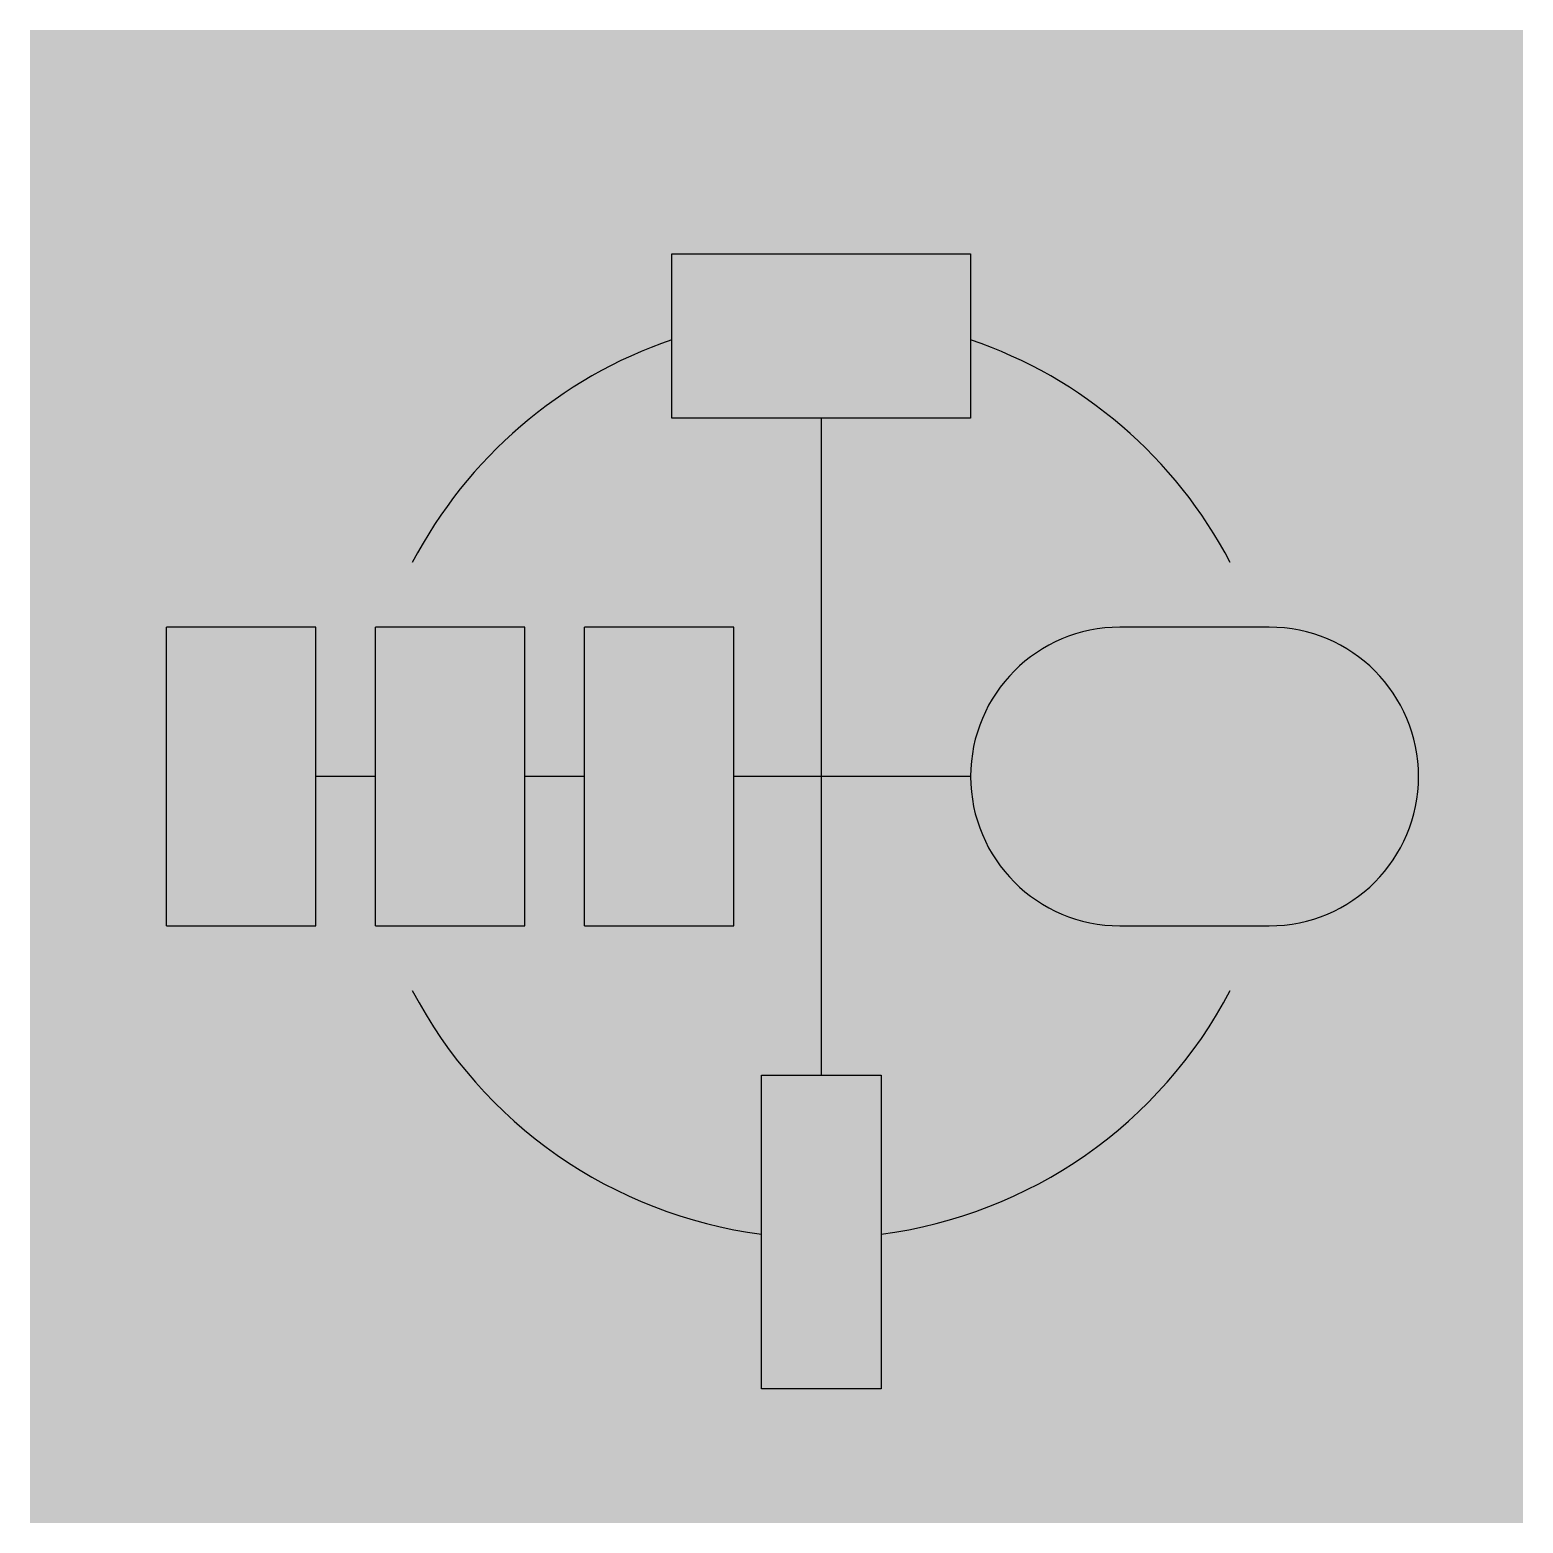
# Model space of a CAD drawing. Header units: millimetres. Extents: x -10 to 0, y 0 to 10.
import ezdxf

# ---------------------------------------------------------------- set-up
doc = ezdxf.new("R2010")
doc.units = ezdxf.units.MM
doc.layers.get('0').update_dxf_attribs({"lineweight": 25, "true_color": 0xffffff})

msp = doc.modelspace()

# ---------------------------------------------------------------- hatches: boundary and pattern name
at = {"true_color": 0x000000}
msp.add_hatch(color=7, dxfattribs=at).paths.add_polyline_path([(-10, 0), (-10, 10), (0, 10), (0, 0)])

# ---------------------------------------------------------------- linework, layer by layer
for p, q in [((-5.7, 8.5), (-3.7, 8.5)), ((-5.7, 7.4), (-5.7, 8.5)), ((-3.7, 8.5), (-3.7, 7.4)), ((-3.7, 7.4), (-5.7, 7.4)), ((-4.7, 7.4), (-4.7, 3)), ((-9.085, 4), (-9.085, 6)), ((-8.085, 6), (-9.085, 6)), ((-8.085, 4), (-8.085, 6)), ((-7.685, 4), (-7.685, 6)), ((-6.685, 6), (-7.685, 6)), ((-6.685, 4), (-6.685, 6)), ((-6.285, 4), (-6.285, 6)), ((-5.285, 6), (-6.285, 6)), ((-5.285, 4), (-5.285, 6)), ((-1.7, 6), (-2.7, 6)), ((-7.685, 5), (-8.085, 5)), ((-6.285, 5), (-6.685, 5)), ((-3.7, 5), (-5.285, 5)), ((-9.085, 4), (-8.085, 4)), ((-7.685, 4), (-6.685, 4)), ((-6.285, 4), (-5.285, 4)), ((-2.7, 4), (-1.7, 4)), ((-5.1, 3), (-4.3, 3)), ((-5.1, 0.9), (-5.1, 3)), ((-4.3, 3), (-4.3, 0.9)), ((-4.3, 0.9), (-5.1, 0.9))]:
    msp.add_line(p, q)
for centre, radius, start, end in [((-4.7, 5), 3.091, 108.8768, 152.3817), ((-4.7, 5), 3.091, 27.6183, 71.1232), ((-2.7, 5), 1, 90, 270), ((-1.7, 5), 1, 270, 90), ((-4.7, 5), 3.091, 207.6183, 262.5643), ((-4.7, 5), 3.091, 277.4357, 332.3817)]:
    msp.add_arc(centre, radius, start, end)

doc.saveas('drawing.dxf')
